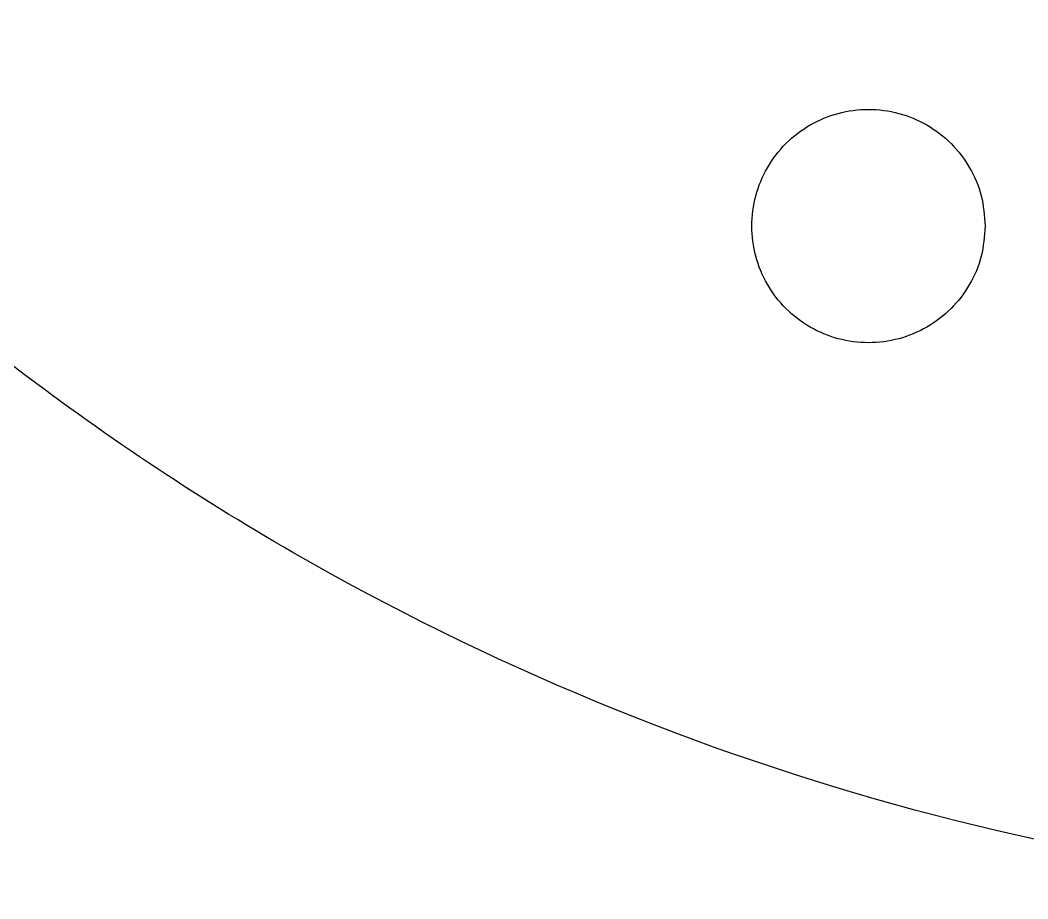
# Model space of a CAD drawing. Extents: x 2 to 202, y 2 to 202.
# Drawn here: x 41.64 to 80.5, y 2.25 to 36.14 of the extents above; entities that cross this region are included whole.
import ezdxf

# ---------------------------------------------------------------- set-up
doc = ezdxf.new("R2010")
doc.units = 0
doc.layers.get('0').update_dxf_attribs({"linetype": 'CONTINUOUS'})

msp = doc.modelspace()

# ---------------------------------------------------------------- linework, layer by layer
at = {"color": 1}
msp.add_lwpolyline([(78.856779, 28.201254)], close=True, dxfattribs=at)
for points, knots in [([(202.09845, 102.251234), (201.431826, 111.002065), (200.104094, 128.43131), (189.611571, 152.822769), (173.64825, 173.77881), (152.664086, 189.846987), (128.280115, 199.95026), (102.098022, 203.406501), (75.918488, 199.95026), (51.526884, 189.846987), (30.570883, 173.77881), (14.502695, 152.822769), (4.399424, 128.43131), (0.943183, 102.251234), (4.399424, 76.071159), (14.502697, 51.679699), (30.570875, 30.723659), (51.526915, 14.655481), (75.918375, 4.552208), (102.09845, 1.095967), (128.278525, 4.552208), (152.669985, 14.655481), (173.626025, 30.723659), (189.694203, 51.679699), (199.797476, 76.071159), (203.253717, 102.251234), (199.797476, 128.43131), (189.694203, 152.822769), (173.626025, 173.77881), (152.669985, 189.846987), (128.278525, 199.95026), (102.09845, 203.406501), (75.918375, 199.95026), (51.526915, 189.846987), (30.570875, 173.77881), (14.502697, 152.822769), (4.399424, 128.43131), (0.943183, 102.251234), (4.399424, 76.071159), (14.502697, 51.679699), (30.570875, 30.723659), (51.526915, 14.655481), (75.918375, 4.552208), (102.09845, 1.095967), (128.278525, 4.552208), (152.669985, 14.655481), (173.626025, 30.723659), (189.694203, 51.679699), (199.797476, 76.071159), (203.253717, 102.251234), (199.797476, 128.43131), (189.694203, 152.822769), (173.626025, 173.77881), (152.669985, 189.846987), (128.278525, 199.95026), (102.09845, 203.406501), (75.918375, 199.95026), (51.526915, 189.846987), (30.570875, 173.77881), (14.502697, 152.822769), (4.399424, 128.43131), (0.943183, 102.251234), (4.399424, 76.071159), (14.502695, 51.679699), (30.570883, 30.723659), (51.526884, 14.655481), (75.918488, 4.552208), (102.098022, 1.095967), (128.280115, 4.552208), (152.664086, 14.655481), (173.64825, 30.723659), (189.611571, 51.679699), (200.104094, 76.071159), (201.431826, 93.500404), (202.09845, 102.251234)], [0, 0, 0, 0, 26.177488, 52.138348, 78.315836, 104.493324, 130.454184, 156.631672, 182.80916, 208.77002, 234.947508, 261.124996, 287.085856, 313.263345, 339.440833, 365.401693, 391.579181, 417.756669, 443.717529, 469.895017, 496.072505, 522.033365, 548.210853, 574.388341, 600.349201, 626.526689, 652.704177, 678.665037, 704.842525, 731.020013, 756.980873, 783.158361, 809.335849, 835.296709, 861.474197, 887.651685, 913.612546, 939.790034, 965.967522, 991.928382, 1018.10587, 1044.283358, 1070.244218, 1096.421706, 1122.599194, 1148.560054, 1174.737542, 1200.91503, 1226.87589, 1253.053378, 1279.230866, 1305.191726, 1331.369214, 1357.546702, 1383.507562, 1409.68505, 1435.862538, 1461.823398, 1488.000886, 1514.178375, 1540.139235, 1566.316723, 1592.494211, 1618.455071, 1644.632559, 1670.810047, 1696.770907, 1722.948395, 1749.125883, 1775.086743, 1801.264231, 1827.441719, 1853.402579, 1879.580067, 1879.580067, 1879.580067, 1879.580067]), ([(78.856779, 28.201254), (78.826781, 28.595042), (78.767033, 29.379358), (78.294869, 30.476973), (77.57652, 31.419995), (76.632233, 32.143063), (75.534954, 32.59771), (74.35676, 32.753241), (73.178681, 32.59771), (72.081059, 32.143063), (71.138038, 31.419995), (70.41497, 30.476973), (69.960323, 29.379358), (69.804792, 28.201254), (69.960323, 27.023151), (70.41497, 25.925535), (71.138038, 24.982513), (72.081059, 24.259445), (73.178681, 23.804798), (74.35676, 23.649267), (75.534954, 23.804798), (76.632233, 24.259445), (77.57652, 24.982513), (78.294869, 25.925535), (78.767033, 27.023151), (78.826781, 27.807467), (78.856779, 28.201254)], [0, 0, 0, 0, 1.177987, 2.346226, 3.524213, 4.7022, 5.870438, 7.048425, 8.226412, 9.394651, 10.572638, 11.750625, 12.918864, 14.096851, 15.274837, 16.443076, 17.621063, 18.79905, 19.967289, 21.145276, 22.323263, 23.491501, 24.669488, 25.847475, 27.015714, 28.193701, 28.193701, 28.193701, 28.193701])]:
    msp.add_open_spline(points, degree=3, knots=knots, dxfattribs=at)

doc.saveas('drawing.dxf')
